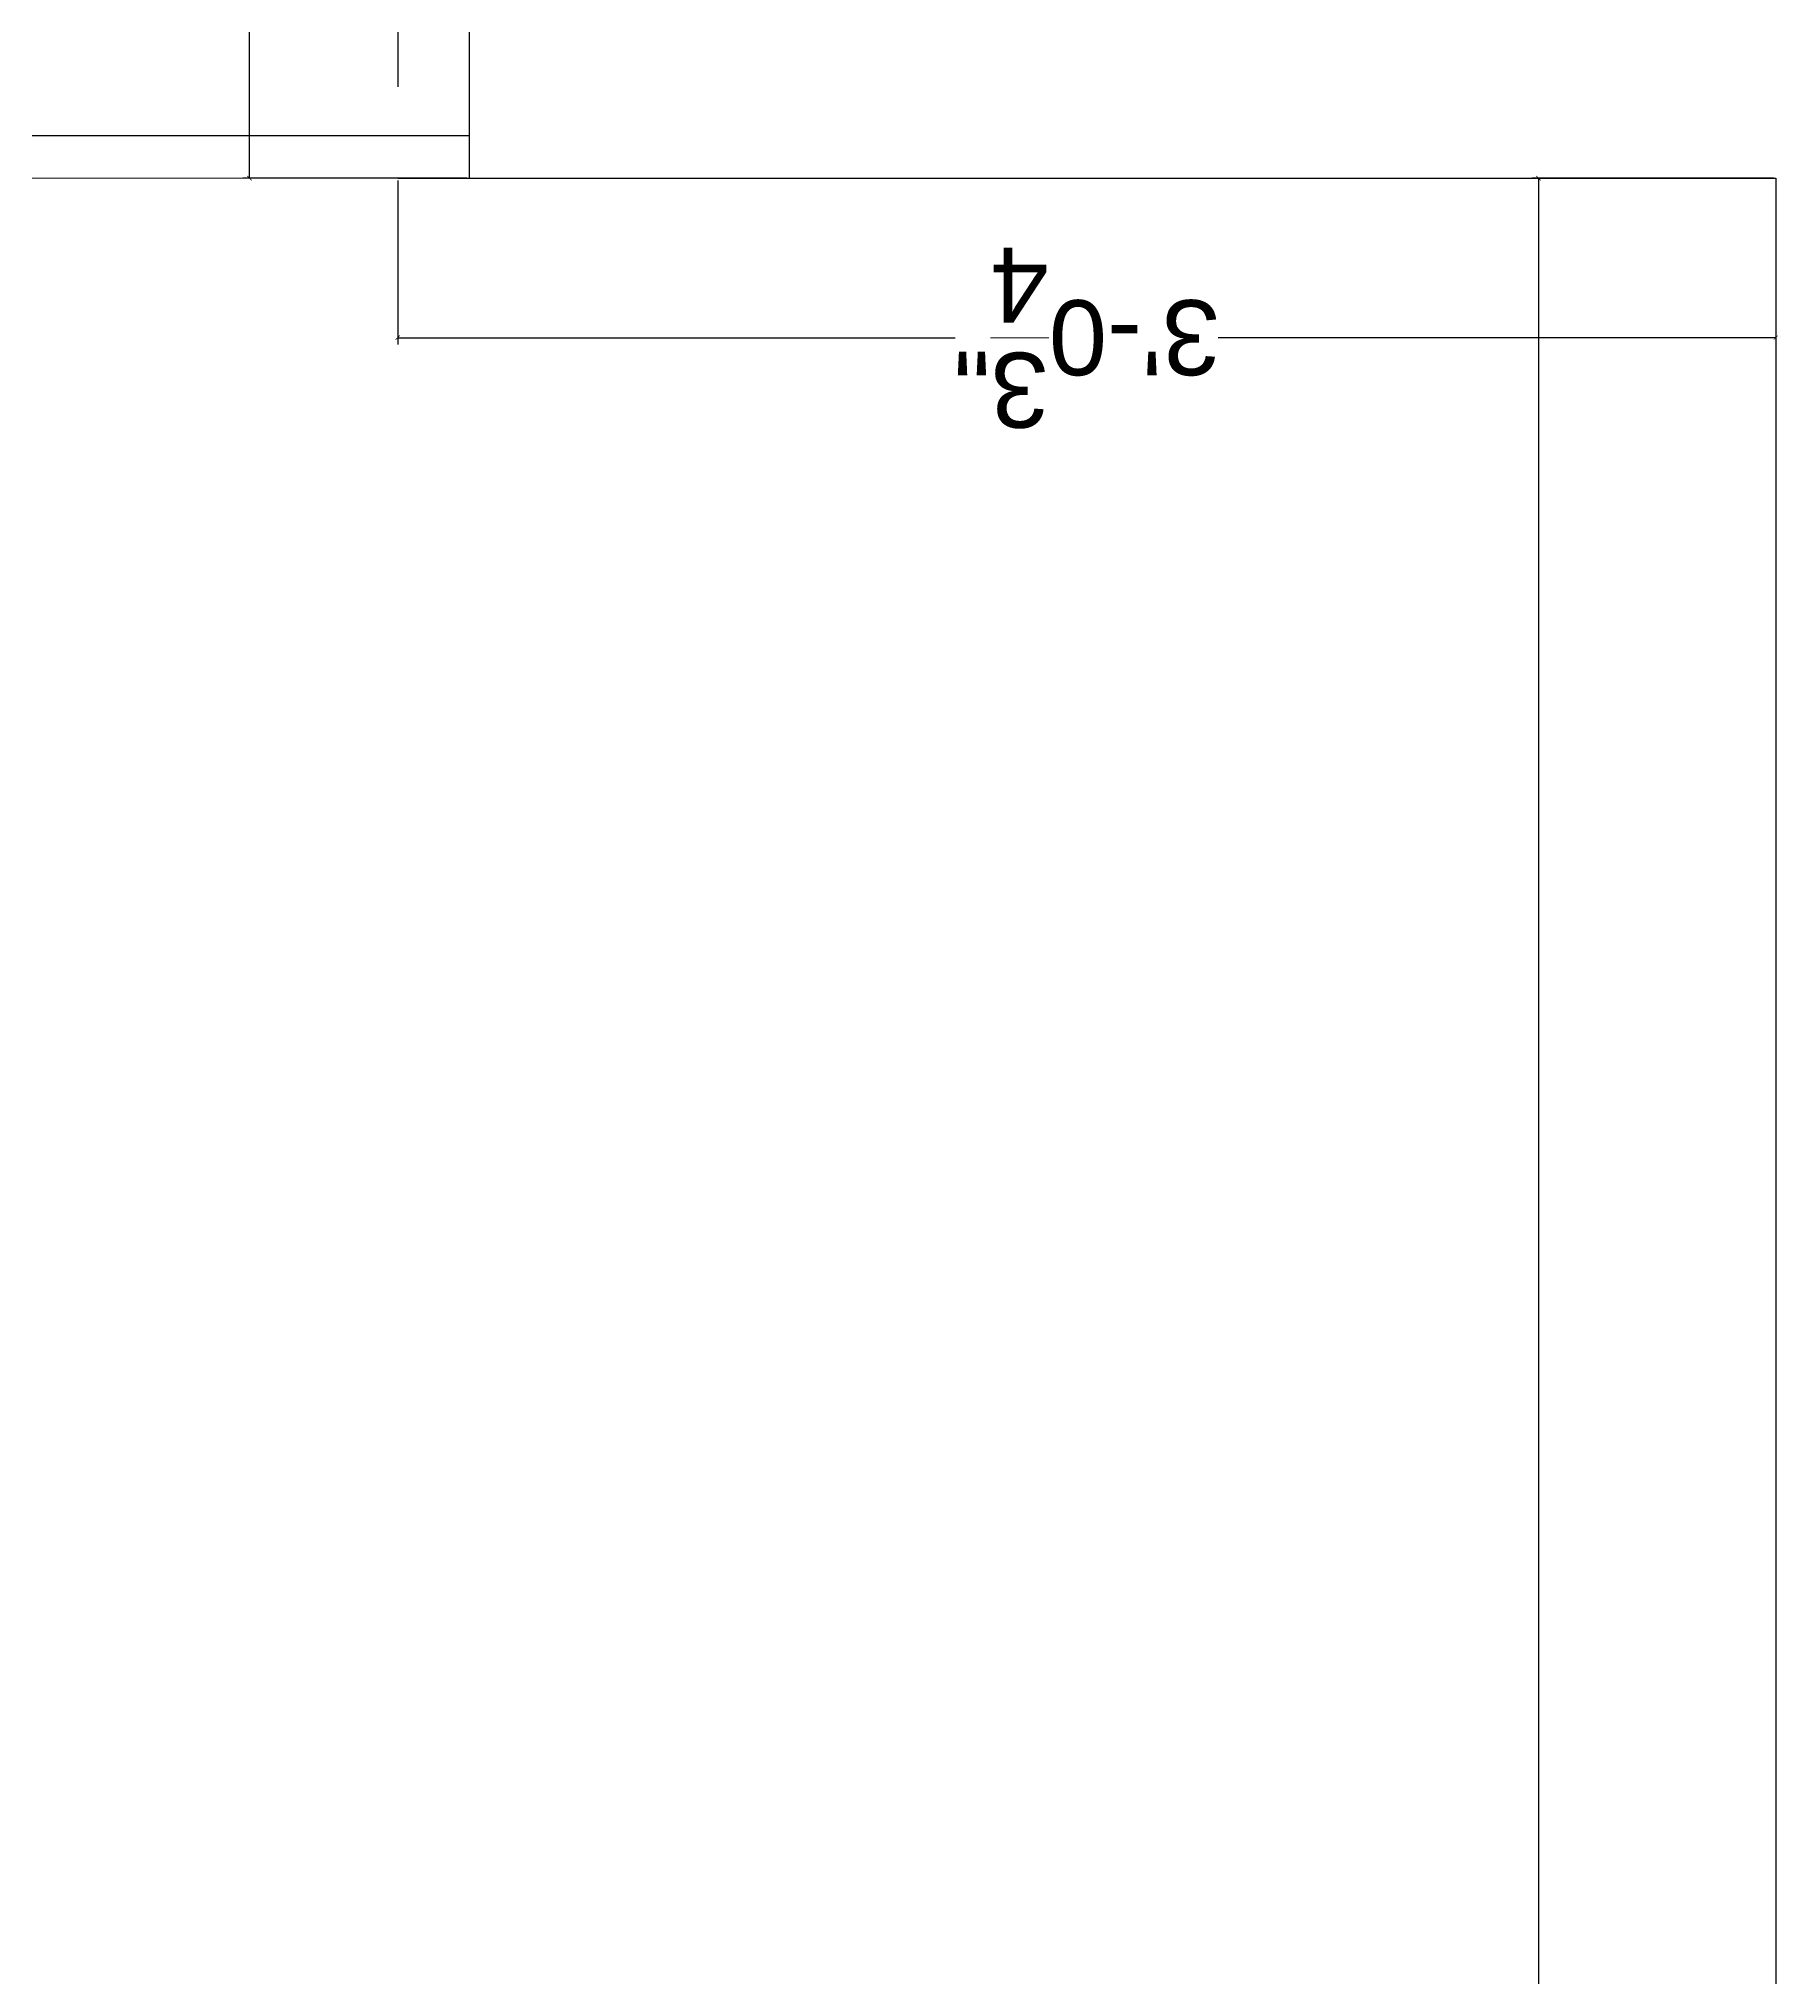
# Model space of a CAD drawing. Header units: inches. Extents: x -601 to 0, y 0 to 495.
# Drawn here: x -349.9 to -303.5, y 301.8 to 353.5 of the extents above; entities that cross this region are included whole.
import ezdxf

# ---------------------------------------------------------------- set-up
doc = ezdxf.new("R2010")
doc.units = ezdxf.units.IN
doc.header["$MEASUREMENT"] = 0
doc.linetypes.add('ACAD_ISO02W100', pattern=[15, 12, -3])
doc.layers.get('0').update_dxf_attribs({"color": 1, "lineweight": 9})
doc.layers.add('A101-Dimensions', color=7, linetype='Continuous', lineweight=9)
doc.layers.add('A101-Floorplan-1st-floor', color=7, linetype='Continuous', lineweight=9)
doc.styles.get("Standard").update_dxf_attribs({"font": 'Arial.ttf', "height": 2})
doc.dimstyles.get("Standard").update_dxf_attribs({"dimtxt": 0.18, "dimasz": 0.1175, "dimexe": 0.18, "dimexo": 0.0625, "dimgap": 0.09, "dimtad": 0, "dimtoh": 1, "dimdec": 3, "dimzin": 0, "dimdsep": 46, "dimlunit": 4, "dimtxsty": 'Standard', "dimblk": 'ARCHTICK', "dimblk1": 'ARCHTICK', "dimblk2": 'ARCHTICK', "dimcen": 0.09, "dimadec": 1, "dimazin": 0, "dimtfac": 1, "dimtdec": 3, "dimtofl": 0, "dimtmove": 0, "dimatfit": 3, "dimfxl": 1, "dimtolj": 1, "dimtzin": 0, "dimarcsym": 0})

# ---------------------------------------------------------------- blocks, each defined once
blk = doc.blocks.new('_ArchTick')
at = {"color": 0, "linetype": 'ByBlock', "lineweight": 30, "const_width": 0.15}
blk.add_lwpolyline([(-0.5, -0.5), (0.5, 0.5)], dxfattribs=at)
blk = doc.blocks.new('*D184')
at = {"layer": 'A101-Dimensions', "color": 0, "lineweight": -2, "transparency": 16777216}
for p, q in [((-303.669, 349.819), (-310.115, 349.819)), ((-309.935, 349.819), (-309.935, 284.633)), ((-309.935, 211.069), (-309.935, 276.254)), ((-303.669, 211.069), (-310.115, 211.069))]:
    blk.add_line(p, q, dxfattribs=at)
at = {"layer": 'A101-Dimensions', "color": 0, "lineweight": -2, "transparency": 16777216, "xscale": 0.1175, "yscale": 0.1175, "zscale": 0.1175}
for p, rotation in [((-309.935, 349.819), 90), ((-309.935, 211.069), 270)]:
    blk.add_blockref('_ArchTick', p, dxfattribs=dict(at, rotation=rotation))
at = {"layer": 'A101-Dimensions', "color": 0, "lineweight": 5, "transparency": 16777216, "insert": (-309.935, 280.444), "char_height": 2, "attachment_point": 5, "rotation": 90}
blk.add_mtext('\\A1;11\'-6{\\H1x;\\S3/4;}"', dxfattribs=at)
blk = doc.blocks.new('*D197')
at = {"layer": 'A101-Dimensions', "color": 0, "lineweight": -2, "transparency": 16777216}
for p, q in [((-338.519, 454.251), (-344.499, 454.251)), ((-344.319, 454.251), (-344.319, 405.51)), ((-344.319, 349.819), (-344.319, 398.559)), ((-338.519, 349.819), (-344.499, 349.819))]:
    blk.add_line(p, q, dxfattribs=at)
at = {"layer": 'A101-Dimensions', "color": 0, "lineweight": -2, "transparency": 16777216, "xscale": 0.1175, "yscale": 0.1175, "zscale": 0.1175}
for p, rotation in [((-344.319, 454.251), 90), ((-344.319, 349.819), 270)]:
    blk.add_blockref('_ArchTick', p, dxfattribs=dict(at, rotation=rotation))
at = {"layer": 'A101-Dimensions', "color": 0, "lineweight": 5, "transparency": 16777216, "insert": (-344.319, 402.035), "char_height": 2, "attachment_point": 5, "rotation": 90}
blk.add_mtext('\\A1;8\'-8{\\H1x;\\S3/8;}"', dxfattribs=at)
blk = doc.blocks.new('*D215')
at = {"layer": 'A101-Dimensions', "color": 0, "lineweight": -2, "transparency": 16777216}
for p, q in [((-340.363, 349.756), (-340.363, 345.385)), ((-303.606, 349.756), (-303.606, 345.385)), ((-340.363, 345.565), (-325.491, 345.565)), ((-303.606, 345.565), (-318.478, 345.565))]:
    blk.add_line(p, q, dxfattribs=at)
at = {"layer": 'A101-Dimensions', "color": 0, "lineweight": -2, "transparency": 16777216, "xscale": 0.1175, "yscale": 0.1175, "zscale": 0.1175, "rotation": 180}
blk.add_blockref('_ArchTick', (-340.363, 345.565), dxfattribs=at)
at = {"layer": 'A101-Dimensions', "color": 0, "lineweight": -2, "transparency": 16777216, "xscale": 0.1175, "yscale": 0.1175, "zscale": 0.1175}
blk.add_blockref('_ArchTick', (-303.606, 345.565), dxfattribs=at)
at = {"layer": 'A101-Dimensions', "color": 0, "lineweight": 5, "transparency": 16777216, "insert": (-321.985, 345.565), "char_height": 2, "attachment_point": 5, "rotation": 180}
blk.add_mtext('\\A1;3\'-0{\\H1x;\\S3/4;}"', dxfattribs=at)

msp = doc.modelspace()

# ---------------------------------------------------------------- linework, layer by layer
at = {"layer": 'A101-Floorplan-1st-floor', "linetype": 'ACAD_ISO02W100', "lineweight": -3}
for p, q in [((-340.363, 454.2508), (-340.363, 349.8187)), ((-338.4567, 350.9437), (-560.613, 350.9437))]:
    msp.add_line(p, q, dxfattribs=at)
at = {"layer": 'A101-Floorplan-1st-floor', "lineweight": -3}
msp.add_lwpolyline([(-340.363, 349.8187), (-303.606, 349.8187), (-303.606, 211.0687), (-560.613, 211.0687), (-560.613, 454.2508), (-338.4567, 454.2508), (-338.4567, 349.8187)], dxfattribs=at)
at = {"layer": 'A101-Floorplan-1st-floor', "lineweight": 5}
msp.add_lwpolyline([(-443.606, 349.8187), (-303.606, 349.8187), (-303.606, 211.0687), (-443.606, 211.0687)], close=True, dxfattribs=at)

# ---------------------------------------------------------------- dimensions: what is measured, and where the dimension line sits
at = {"layer": 'A101-Dimensions', "lineweight": 5}
for base, p1, p2, angle, picture, middle in [((-344.3195, 349.8187), (-338.4567, 454.2508), (-338.4567, 349.8187), 90, '*D197', (-344.3195, 402.0348)), ((-340.363, 345.565), (-303.606, 349.8187), (-340.363, 349.8187), 180, '*D215', (-321.9845, 345.565)), ((-309.9349, 349.8187), (-303.606, 211.0687), (-303.606, 349.8187), 90, '*D184', (-309.9349, 280.4437))]:
    dim = msp.add_linear_dim(base=base, p1=p1, p2=p2, angle=angle, dimstyle='Standard', dxfattribs=at)
    dim.commit()
    dim.dimension.update_dxf_attribs({"geometry": picture, "text_midpoint": middle})

doc.saveas('drawing.dxf')
